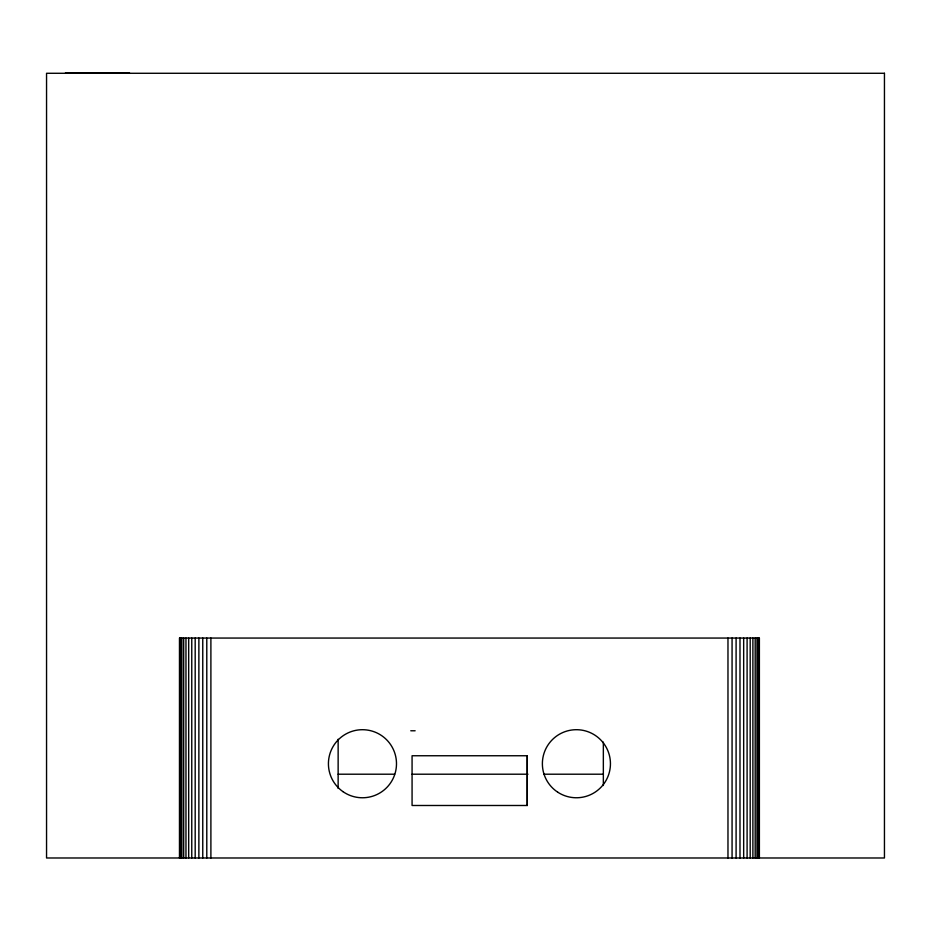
<?xml version="1.0" encoding="UTF-8"?>
<svg xmlns="http://www.w3.org/2000/svg" width="931" height="931" viewBox="0 0 931 931"><rect width="100%" height="100%" fill="white"/><g stroke="black" fill="none" stroke-linecap="round" stroke-linejoin="round"><path stroke-width="1.4" d="M527.26 805.49L527.26 755.751L412.072 755.751L412.072 805.49L527.26 805.49L527.26 755.751M65.391 73.014L129.525 73.014M410.78 730.777L415.133 730.777M338.139 774.208L394.651 774.208M412.049 774.208L527.982 774.208M543.925 774.208L603.346 774.208M759.382 857.986L759.382 638.061L179.474 638.061L179.474 857.986M759.114 638.061L759.114 857.986M758.311 638.061L758.311 857.986M756.996 638.061L756.996 857.986M755.181 638.061L755.181 857.986M752.888 638.061L752.888 857.986M750.188 638.061L750.188 857.986M747.093 638.061L747.093 857.986M743.671 638.061L743.671 857.986M739.994 638.061L739.994 857.986M736.095 638.061L736.095 857.986M732.069 638.061L732.069 857.986M727.972 638.061L727.972 857.986M603.346 742.135L603.346 785.52M338.139 739.249L338.139 788.417M210.895 638.061L210.895 857.986M206.787 638.061L206.787 857.986M202.76 638.061L202.76 857.986M198.873 638.061L198.873 857.986M195.184 638.061L195.184 857.986M191.763 638.061L191.763 857.986M188.679 638.061L188.679 857.986M185.967 638.061L185.967 857.986M183.686 638.061L183.686 857.986M181.871 638.061L181.871 857.986M180.544 638.061L180.544 857.986M179.741 638.061L179.741 857.986M884.45 73.281L46.55 73.281L46.55 857.986L884.45 857.986L884.45 73.281M557.669 792.141A34.04 34.04 0 0 0 610.387 765.748A34.04 34.04 0 0 0 561.16 733.302A34.04 34.04 0 0 0 557.669 792.141M342.922 791.606A34.04 34.04 0 0 0 396.362 766.713A34.04 34.04 0 0 0 348.078 732.883A34.04 34.04 0 0 0 342.922 791.606"/></g></svg>
